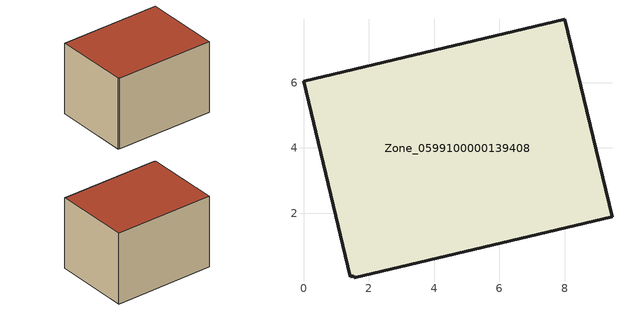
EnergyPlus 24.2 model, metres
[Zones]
Zone_0599100000139408
 floor ground (C_G): 1.54,0.08 1.43,0.05 0,6.04 8,7.94 9.45,1.9 1.55,0.03 z0
 wall outside (C_F): 9.45,1.9 8,7.94 0,6.04 1.43,0.05 1.54,0.08 1.55,0.03 9.45,1.9 z0:5.88
 roof outside (C_R): 1.55,0.03 9.45,1.9 8,7.94 0,6.04 1.43,0.05 1.54,0.08 z5.88
[BUILDING]
Pand.0599100000139408: North Axis=0; Terrain=City; Loads Convergence Tolerance Value=0.04; Temperature Convergence Tolerance Value=0.4; Solar Distribution=FullExterior; Maximum Number of Warmup Days=25; Minimum Number of Warmup Days=1
[Site:Location]
Rotterdam.The.Hague.AP_ZH_NLD Design_Conditions: Latitude=51.96; Longitude=4.45; Time Zone=1; Elevation=-4.5
[SITE:GROUNDTEMPERATURE:BUILDINGSURFACE]
18, 18, 18, 18, 18, 18, 18, 18, 18, 18, 18, 18
[MATERIAL] Thermal Absorptance=0.9; Solar Absorptance=0.7; Visible Absorptance=0.7
Name | Roughness | Thickness | Conductivity | Density | Specific Heat
G.TI.1965-1974 | MediumSmooth | 0.15 | 0.882353 | 540 | 1210
F.TI.1965-1974 | Rough | 0.3 | 0.697674 | 1920 | 840
R.TI.1965-1974 | MediumRough | 0.2 | 0.232558 | 1500 | 1000
[CONSTRUCTION]
C_G: G.TI.1965-1974
C_F: F.TI.1965-1974
C_R: R.TI.1965-1974
[ZONE]
Zone_0599100000139408: Type=1; Multiplier=1; Ceiling Height=Autocalculate; Volume=Autocalculate; Floor Area=autocalculate; Part of Total Floor Area=Yes
[ZONEINFILTRATION:DESIGNFLOWRATE]
Infil_Zone_0599100000139408: Zone or ZoneList or Space or SpaceList=Zone_0599100000139408; Schedule=AlwaysOn; Design Flow Rate Calculation Method=Flow/Area; Flow Rate per Floor Area=0.003; Constant Term Coefficient=1; Temperature Term Coefficient=0; Velocity Term Coefficient=0; Velocity Squared Term Coefficient=0
[HVACTEMPLATE:ZONE:IDEALLOADSAIRSYSTEM]
Zone_0599100000139408: Maximum Heating Supply Air Temperature=50; Minimum Cooling Supply Air Temperature=13; Maximum Heating Supply Air Humidity Ratio=0.0156; Minimum Cooling Supply Air Humidity Ratio=0.0077; Heating Limit=NoLimit; Cooling Limit=NoLimit; Dehumidification Control Type=ConstantSensibleHeatRatio; Cooling Sensible Heat Ratio=0.7; Dehumidification Setpoint=60; Humidification Control Type=None; Humidification Setpoint=30; Outdoor Air Method=None; Outdoor Air Flow Rate per Person=0.00944; Outdoor Air Flow Rate per Zone Floor Area=0; Outdoor Air Flow Rate per Zone=0; Demand Controlled Ventilation Type=None; Outdoor Air Economizer Type=NoEconomizer; Heat Recovery Type=None; Sensible Heat Recovery Effectiveness=0.7; Latent Heat Recovery Effectiveness=0.65
[ZONECONTROL:THERMOSTAT]
ThermostatControl_Zone_0599100000139408: Zone or ZoneList=Zone_0599100000139408; Control Type Schedule=DualSetpointControlType; Control 1=Thermostat_Zone_0599100000139408; Temperature Difference Between Cutout And Setpoint=0
[THERMOSTATSETPOINT:DUALSETPOINT]
Thermostat_Zone_0599100000139408: Heating Setpoint Temperature Schedule=HeatingSetpoint_Zone_0599100000139408; Cooling Setpoint Temperature Schedule=CoolingSetpoint_Zone_0599100000139408
[SCHEDULE:COMPACT]
HeatingSetpoint_Zone_0599100000139408: Through: 12/31, For: AllDays, Until: 24:00, 21
CoolingSetpoint_Zone_0599100000139408: Through: 12/31, For: AllDays, Until: 24:00, 24
DualSetpointControlType: Through: 12/31, For: AllDays, Until: 24:00, 4
AlwaysOn: Through: 12/31, For: AllDays, Until: 24:00, 1
